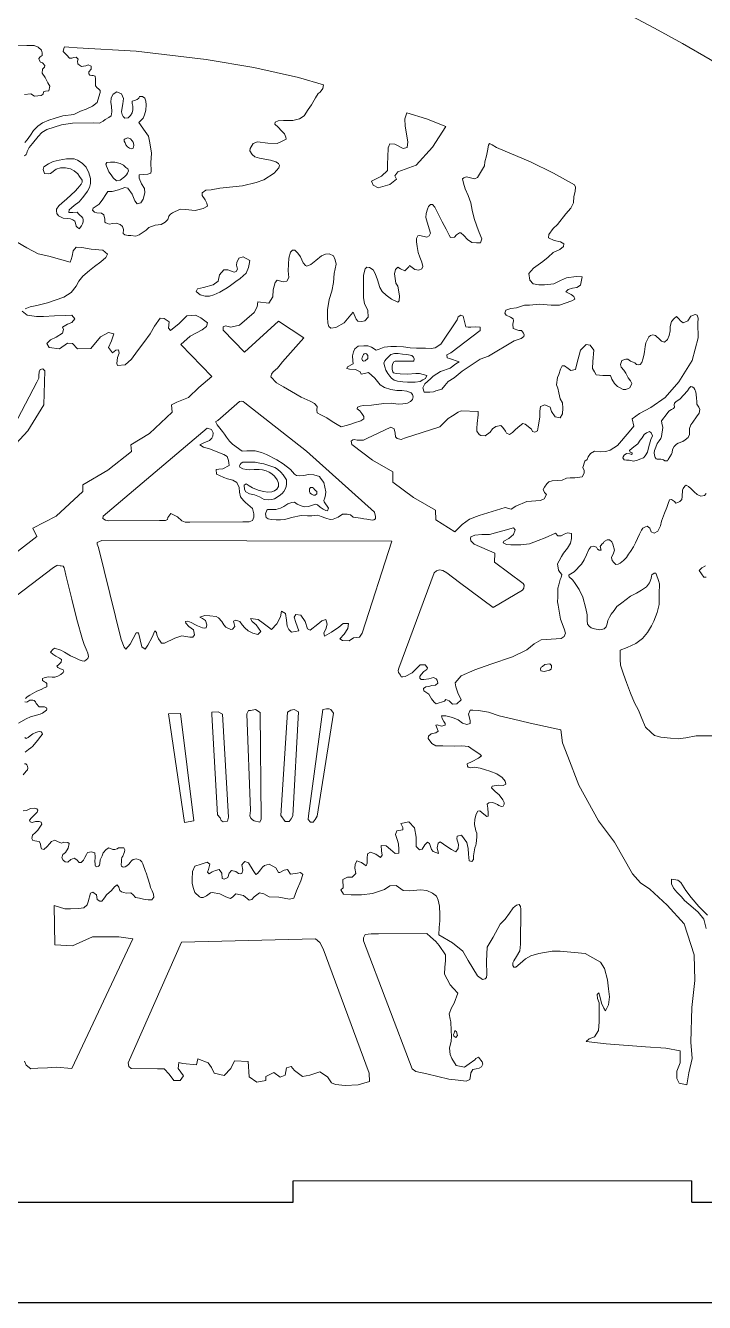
# Model space of a CAD drawing. Header units: millimetres. Extents: x 0 to 1069, y -442 to 347.
# Drawn here: x 210 to 311.5, y 0 to 190.8 of the extents above; entities that cross this region are included whole.
import ezdxf

# ---------------------------------------------------------------- set-up
doc = ezdxf.new("R2010")
doc.units = ezdxf.units.MM

# ---------------------------------------------------------------- blocks, each defined once
blk = doc.blocks.new('alles1')
for p, q in [((50, 0), (50, 4)), ((124.53, 0), (124.53, 4)), ((-50, 0), (50, 0)), ((124.53, 0), (224.53, 0))]:
    blk.add_line(p, q)
at = {"lineweight": 5}
blk.add_line((50, 4), (124.53, 4), dxfattribs=at)
for points in [[(-0.2, 206.88), (1, 206.98), (1.7, 206.57), (2.91, 206.67), (3.28, 206.95), (3.33, 207.36), (3.74, 207.53), (4.37, 207.6), (4.56, 208.46), (4.19, 209.08), (3.65, 210.04), (3.14, 210.87), (3.2, 211.61), (3.53, 211.97), (3.59, 212.33), (3.18, 212.79), (2.77, 212.93), (2.57, 213.34), (2.49, 213.64), (2.71, 213.94), (3.09, 214.14), (3.12, 214.66), (2.96, 215.15), (2.35, 215.73), (1.61, 216.03), (0.27, 216.06), (-11.06, 215.73)], [(-0.15, 197.93), (0.33, 198.44), (0.95, 199.3), (1.5, 200.15), (2.32, 200.98), (3.18, 201.59), (4.38, 202.11), (5.51, 202.48), (6.95, 202.9), (9.04, 203.17), (10.27, 203.75), (11.33, 204.16), (12.5, 204.68), (13.39, 205.4), (13.73, 206.46), (13.94, 207.25), (13.97, 207.66), (13.63, 207.93), (13.36, 208.14), (13.08, 208.52), (13.11, 209.81), (13.03, 210.29), (12.64, 210.43), (12.39, 210.43), (12.01, 210.52), (11.81, 210.73), (11.83, 211.13), (12.27, 211.6), (12.25, 212.18), (11.73, 212.43), (11.27, 212.24), (10.85, 212.15), (10.45, 212.13), (10.08, 212.34), (9.78, 212.59), (9.74, 213.13), (9.81, 213.48), (9.46, 213.87), (9.04, 213.78), (8.66, 213.67), (8.23, 213.66), (7.71, 214.22), (7.39, 214.57), (7.06, 214.94), (7.13, 215.48), (7.29, 215.78), (8.09, 215.75), (9.67, 215.59), (20.68, 214.99), (33.78, 213.45), (42.66, 211.94), (51.05, 210.09), (55.72, 208.69), (55.55, 208), (55.1, 207.32), (54.69, 207.08), (54.17, 206.25), (53.45, 204.95), (52.84, 204.06), (52.08, 202.89), (51.19, 202.31), (49.96, 202.04), (48.24, 202.04), (47.25, 201.97), (46.63, 201.69), (46.6, 201.32), (47.25, 200.77), (47.83, 200.12), (48.38, 199.53), (48.66, 198.92), (48.69, 198.57), (47.97, 198.16), (47.01, 197.75), (45.26, 197.79), (43.34, 198.06), (42.55, 197.72), (41.96, 196.81), (41.92, 196.34), (42.36, 195.67), (42.89, 195.25), (43.75, 195.02), (44.75, 194.83), (45.78, 194.65), (46.8, 194.28), (47.29, 194.02), (47.49, 193.6), (47.35, 193.18), (46.91, 192.72), (46.45, 192.21), (44.54, 190.93), (43.08, 190.47), (40.54, 189.81), (36.31, 189.39), (34.69, 189.08), (33.68, 189), (33.02, 188.54), (33, 187.99), (33.55, 187.22), (33.88, 186.58), (34.01, 186.03), (33.2, 185.57), (31.73, 185.22), (29.93, 185.4), (28.9, 185.44), (27.47, 184.8), (27.1, 184.56), (26.79, 184.13), (26.57, 183.54), (26.09, 183.02), (25.33, 182.58), (24.26, 182.46), (23.07, 182.04), (22.52, 181.53), (21.22, 180.69), (20.61, 180.43), (19.7, 180.55), (19.2, 180.53), (18.56, 180.69), (18.24, 180.95), (18.33, 181.67), (18.15, 182.22), (17.68, 182.62), (16.92, 182.85), (16.33, 182.8), (15.61, 182.69), (14.99, 182.9), (14.82, 183.03), (14.8, 183.57), (14.61, 184.41), (14.19, 184.73), (13.34, 184.78), (12.92, 184.9), (12.5, 185.31), (12.62, 185.68), (13.77, 186.4), (14.43, 187.34), (15.04, 188.2), (15.37, 188.79), (16.18, 188.79), (17.35, 189.07), (18.58, 189.49), (19.1, 189.38), (19.94, 188.28), (20.44, 187.03), (20.86, 186.48), (21.54, 186.62), (22, 187.34), (22.31, 188.52), (22.22, 189.31), (21.65, 190.17), (21.23, 191.25), (21.27, 191.86), (22.85, 192.03), (23.45, 192.21), (23.49, 192.63), (23.42, 194.12), (23.56, 195.95), (23.25, 197.83), (23.01, 199.08), (22.02, 200.44), (21.49, 201.23), (21.21, 201.63), (21.96, 202.46), (22.21, 203.09), (22.47, 203.97), (22.55, 204.94), (22.49, 205.66), (22.27, 206.22), (21.87, 206.53), (21.33, 206.52), (21.17, 206.2), (20.86, 205.98), (20.35, 205.77), (19.95, 205.64), (19.94, 205.21), (20.05, 204.7), (20.07, 204.04), (19.94, 203.44), (19.6, 202.95), (19.16, 202.54), (18.59, 202.45), (18.26, 202.77), (18.04, 203.13), (17.94, 203.67), (18.08, 204.44), (18.2, 205.16), (18.34, 206.12), (17.96, 207.03), (17.04, 207.37), (16.39, 206.94), (16.02, 206.29), (15.92, 205.41), (16.07, 204.72), (16.16, 203.66), (16.02, 202.93), (15.57, 202.58), (14.91, 202.2), (14.49, 201.88), (13.8, 201.55), (12.66, 201.59), (8.81, 201.54), (6.71, 201.21), (4.01, 200.37), (3.03, 199.81), (2.34, 199.05), (1.29, 197.74), (0.71, 197), (0.31, 196.24), (0.24, 195.95), (0.15, 195.68), (-0.18, 195.42)], [(-1.54, 179.29), (0.27, 178.22), (2.36, 177.15), (4.33, 176.66), (8.35, 175.56), (8.51, 176.08), (8.71, 176.69), (8.9, 177.67), (9.45, 178.36), (10.54, 178.33), (12.24, 177.98), (14.46, 177.84), (15.31, 177.07), (14.99, 176.41), (14.05, 175.62), (12.87, 174.77), (11.97, 174), (10.73, 172.96), (9.94, 172.02), (9.45, 171.09), (8.51, 169.91), (7.17, 169.01), (4.1, 167.98), (2.13, 167.47), (0.84, 167.25), (-0.06, 166.87)], [(-0.61, 166.44), (0.33, 165.67), (2.04, 165.41), (3.37, 165.41), (5.43, 165.54), (7.4, 165.62), (8.64, 165.67), (9.2, 164.98), (8.64, 164.3), (7.87, 164), (6.93, 163.44), (7.1, 162.97), (6.89, 162.28), (5.73, 161.55), (4.66, 161.04), (4.01, 160.4), (4.4, 159.63), (6.37, 159.41), (7.87, 160.44), (8.81, 160.35), (9.71, 159.37), (12.2, 159.45), (14, 161.64), (15.5, 162.41), (16.48, 162.2), (16.1, 160.87), (15.5, 159.63), (16.26, 158.62), (16.9, 159.15), (17.38, 159.21), (17.49, 158.56), (17.22, 157.76), (17.06, 156.64), (17.22, 156.26), (18.61, 156.42), (19.79, 157.44), (20.92, 158.99), (22.09, 160.55), (23.27, 162.21), (24.13, 163.6), (25.15, 165.1), (25.9, 165.05), (26.86, 164.4), (26.75, 163.22), (27.08, 162.8), (28.74, 164.13), (30.13, 165.53), (31.79, 165.69), (32.75, 165.15), (33.99, 164.24), (33.82, 163.55), (33.02, 162.9), (30.77, 161.72), (29.06, 160.17), (34.83, 154.24), (32.4, 152.15), (30.47, 150.31), (28.3, 149.39), (27.29, 148.89), (27.38, 147.55), (23.15, 143.55), (19.67, 141.47), (19.8, 140.2), (15.39, 136.72), (10.7, 133.97), (10.7, 132.7), (5.74, 128.15), (1.39, 125.87), (2.13, 124.33), (-7.65, 116.77)], [(-4.1, 139.13), (0.46, 144.08), (3.43, 148.92), (3.64, 155.24), (3.26, 155.63), (2.71, 155.5), (2.58, 155.1), (2.49, 154.4), (2.47, 153.87), (2.1, 153.17), (-1.41, 146.35)], [(71.26, 203.49), (74.95, 202.35), (78.56, 200.88), (76.08, 197.06), (73, 193.71), (69.59, 192.44), (69.05, 191.7), (69.37, 191.08), (68.1, 190.08), (65.9, 189.46), (65, 189.97), (64.68, 190.71), (66.52, 191.65), (67.64, 192.71), (67.68, 193.96), (67.73, 195.21), (67.79, 196.92), (68.1, 197.67), (69, 197.64), (70.58, 196.81), (71.35, 196.96), (71.48, 198.06), (70.96, 200.98), (70.87, 202.35), (71.15, 203.07), (71.28, 203.48)], [(18.61, 198.63), (18.45, 198.5), (18.45, 198.17), (18.63, 197.84), (18.78, 197.49), (19.08, 197.1), (19.45, 196.84), (19.87, 196.75), (20.1, 196.87), (20.2, 197.08), (20.22, 197.38), (20.2, 197.8), (20.1, 198), (19.91, 198.24), (19.63, 198.59), (19.13, 198.77), (18.61, 198.63)], [(47.3, 164.55), (40.92, 158.77), (36.97, 162.84), (36.97, 163.48), (37.36, 163.69), (38.39, 163.44), (39.97, 163.82), (42.72, 166.18), (43.27, 167.21), (43.4, 168.15), (45.46, 167.94), (46.23, 169.09), (46.31, 170.42), (46.66, 171.75), (47.04, 172.18), (48.16, 171.92), (48.84, 172.01), (49.23, 172.73), (49.1, 173.93), (49.14, 175.18), (49.23, 176.33), (49.53, 177.45), (49.91, 177.83), (50.34, 177.83), (50.9, 177.23), (51.41, 176.55), (51.89, 175.43), (52.36, 174.96), (52.61, 174.83), (53.34, 175.13), (54.28, 175.91), (55.31, 176.72), (56.08, 177.06), (56.73, 177.15), (57.54, 176.76), (57.88, 176.03), (58.06, 175.18), (57.71, 173.46), (57.58, 171.79), (57.24, 170.16), (56.77, 168.62), (56.47, 166.65), (56.47, 165.32), (56.51, 164.16), (56.68, 163.52), (57.07, 163.26), (57.97, 163.35), (59.56, 164.25), (60.8, 165.75), (61.23, 166.22), (61.83, 164.94), (62.13, 164.55), (62.85, 164.46), (63.45, 164.59), (64.05, 165.32), (64.01, 166.56), (63.33, 167.85), (63.2, 168.88), (63.2, 170.42), (63.15, 171.96), (63.15, 173.16), (63.5, 174.32), (63.8, 174.62), (64.27, 174.58), (64.95, 174.15), (65.34, 173.46), (65.81, 172.26), (66.24, 170.85), (66.67, 170.08), (67.4, 169.39), (68.38, 168.66), (69.58, 168.11), (69.84, 168.36), (69.92, 169.31), (69.61, 171.06), (69.23, 171.65), (69.09, 172.54), (68.99, 173.39), (69.16, 174.22), (69.57, 174.63), (70.09, 174.35), (70.88, 173.94), (71.63, 174.7), (71.8, 174.94), (72.28, 174.56), (72.76, 174.22), (73.52, 174.08), (74.06, 174.35), (74.27, 174.73), (74.06, 175.59), (73.69, 176.48), (73.41, 177.37), (73.21, 178.5), (73.07, 179.36), (73.1, 180.01), (73.34, 180.46), (73.65, 180.56), (74.54, 180.35), (75.02, 180.22), (75.47, 180.46), (75.71, 180.97), (75.05, 183.04), (74.83, 183.89), (74.88, 184.66), (75.13, 185.48), (75.31, 185.99), (75.69, 186.33), (76.08, 186.33), (76.51, 185.86), (76.89, 185.09), (77.23, 184.36), (77.88, 183.12), (78.65, 181.75), (79.16, 180.59), (79.46, 180.16), (80.15, 180.21), (80.53, 180.68), (81.09, 181.02), (81.35, 181.02), (81.95, 180.55), (82.63, 179.82), (83.45, 179.26), (84.3, 179.18), (85.03, 179.18), (85.29, 179.91), (84.78, 181.11), (84.35, 182.31), (83.83, 183.72), (83.49, 185.26), (83.23, 186.63), (82.72, 188.01), (82.2, 189.29), (81.86, 190.32), (81.69, 191.13), (81.95, 191.35), (82.42, 191.52), (83.19, 191.35), (83.92, 191.13), (84.48, 191.39), (85.77, 193.59), (85.84, 194.31), (86.18, 195.41), (86.35, 196.37), (86.56, 197.43), (86.73, 197.71), (87.24, 197.47), (88, 196.99), (94.37, 194.31), (98.69, 192.22), (102.6, 190.03), (102.77, 189.58), (102.74, 188.76), (102.5, 187.83), (102.4, 186.63), (101.92, 185.64), (100.96, 184.58), (99.46, 182.6), (98.65, 181.83), (97.79, 180.76), (97.75, 180.11), (98.78, 179.6), (100.02, 179.34), (100.62, 179), (100.58, 178.48), (99.85, 177.93), (98.61, 177.37), (97.71, 176.51), (96.72, 175.7), (94.92, 174.46), (94.07, 173.47), (94.28, 172.19), (94.88, 171.54), (95.95, 171.33), (97.02, 171.33), (98.74, 171.5), (100.02, 172.14), (101.14, 172.66), (102.94, 172.87), (104.05, 172.83), (103.71, 171.29), (103.06, 170.86), (102.21, 170.73), (101.44, 170.47), (100.96, 170.04), (100.96, 170.04), (101.99, 169.53), (102.51, 169.14), (102.68, 168.63), (102.08, 168.37), (99.79, 167.55), (98.23, 167.55), (96.04, 167.71), (94.22, 167.55), (93.25, 167.55), (91.75, 167.01), (90.73, 166.9), (89.77, 166.58), (89.61, 166.05), (89.82, 165.67), (90.63, 165.3), (91.16, 164.98), (91.22, 164.6), (91.06, 164.01), (91.16, 163.16), (92.23, 162.78), (92.72, 162.78), (92.72, 162.78), (93.09, 162.3), (93.2, 161.98), (93.14, 161.66), (92.61, 161.33), (91.32, 160.85), (86.56, 158.01), (84.95, 157.48), (81.63, 155.23), (80.13, 153.94), (79, 153.3), (78.36, 152.5), (77.83, 151.85), (76.7, 151.53), (76.27, 151.37), (75.58, 151.26), (74.51, 151.26), (74.51, 151.26), (74.29, 152.07), (74.61, 152.87), (75.68, 153.78), (76.22, 154.26), (77.56, 155.17), (79.38, 155.76), (80.45, 156.57), (81.04, 156.94), (79.27, 157.59), (78.79, 157.69), (78.79, 157.69), (78.74, 158.23), (78.74, 158.23), (79.49, 158.66), (84.95, 162.78), (85, 163.42), (84.04, 163.48), (83.24, 163.42), (82.75, 163.42), (82.32, 163.48), (81.79, 165.46), (81.36, 165.67), (80.88, 165.35), (80.66, 164.82), (77.61, 160.26), (76.59, 159.57), (75.79, 159.46), (74.77, 159.51), (74.13, 159.51), (73.06, 159.51), (71.88, 159.57), (70.65, 159.73), (69.31, 159.83), (68.29, 159.83), (67.01, 159.67), (66.1, 159.3), (65.51, 159.14), (64.65, 159.67), (63.95, 159.94), (63.26, 159.94), (62.19, 159.89), (61.54, 159.41), (61.28, 158.82), (61.11, 158.07), (61.17, 157.16), (61.22, 156.57), (61.22, 156.57), (60.15, 156.03), (60.07, 155.68), (60.58, 155.58), (61.7, 155.51), (61.7, 155.51)], [(9.97, 181.84), (9.63, 182.08), (9.46, 182.29), (9.32, 182.87), (9.22, 183.25), (8.84, 183.49), (8.39, 183.66), (7.78, 183.73), (7.02, 183.8), (6.44, 184.07), (6.17, 184.24), (5.86, 184.65), (5.79, 185.13), (5.82, 185.48), (6.2, 186.06), (6.82, 186.64), (7.64, 187.33), (8.53, 188.15), (9.25, 188.84), (9.8, 189.39), (10.42, 190.14), (10.59, 190.52), (10.59, 190.86), (10.07, 191.54), (9.76, 192.06), (9.11, 192.64), (8.39, 193.02), (7.47, 193.19), (6.54, 193.19), (5.75, 192.92), (4.69, 192.13), (4.25, 192.06), (3.56, 192.13), (3.29, 192.85), (3.42, 193.36), (4.28, 193.91), (5.14, 194.36), (6.3, 194.63), (7.67, 194.84), (9.08, 194.84), (9.73, 194.6), (10.59, 194.05), (11.34, 193.33), (11.86, 192.23), (12.16, 191.2), (12.16, 190.24), (11.96, 189.49), (11.58, 188.84), (11.1, 188.12), (10.66, 187.57), (10, 186.85), (9.11, 186.16), (8.6, 185.72), (8.15, 185.34), (8.15, 185.34), (8.12, 184.86), (8.84, 184.83), (9.66, 184.93), (9.9, 184.62), (10.21, 184.28), (10.45, 184.11), (10.69, 183.8), (10.79, 183.56), (10.79, 183.11), (10.66, 182.74), (10.45, 182.36), (10.05, 181.79)], [(17.68, 190.89), (17.03, 190.76), (16.38, 191.34), (16, 191.85), (15.56, 192.47), (15.32, 193.05), (15.15, 193.53), (15.01, 193.88), (15.21, 194.18), (15.87, 194.25), (16.69, 194.25), (17.68, 193.98), (18.33, 193.67), (18.78, 193.26), (19.12, 193.02), (19.23, 192.64), (19.05, 192.2), (18.85, 191.89), (18.51, 191.48), (17.68, 190.89)], [(33.29, 170.85), (32.13, 170.59), (31.92, 170.08), (32.65, 169.48), (33.55, 169.22), (34.36, 169.22), (35.17, 169.48), (36.33, 169.95), (36.97, 170.33), (37.66, 170.76), (38.34, 171.23), (39.33, 171.96), (40.1, 172.52), (41.22, 173.51), (41.69, 174.58), (41.82, 175.22), (41.94, 175.86), (40.7, 176.55), (39.89, 176.33), (39.5, 175.52), (39.46, 175.01), (39.59, 174.28), (39.37, 173.81), (38.99, 173.68), (37.83, 174.15), (37.06, 174.11), (36.25, 173.21), (35.99, 172.01), (35.05, 171.32), (33.29, 170.85)], [(80.27, 125.22), (76.71, 127.42), (76.61, 129.27), (72.53, 131.6), (68.65, 134.45), (68.65, 136.4), (64.83, 138.61), (61.02, 141.52), (60.89, 142.12), (61.15, 142.38), (61.4, 142.42), (61.96, 142.34), (62.26, 142.3), (63.2, 142.34), (63.8, 142.64), (68.3, 144.74), (68.9, 144.44), (69.12, 143.62), (69.16, 142.94), (69.46, 142.6), (70.23, 142.47), (70.83, 142.72), (77.42, 144.84), (79.02, 146.39), (79.83, 146.87), (80.85, 147.52), (81.43, 147.78), (84.6, 147.68), (84.6, 147.03), (84.43, 145.43), (84.33, 144.57), (84.38, 143.98), (84.76, 143.39), (85.13, 143.18), (85.93, 143.12), (86.84, 143.82), (87.27, 144.46), (87.92, 144.89), (88.51, 145), (88.83, 145.05), (89.2, 144.68), (89.74, 144.03), (89.9, 143.61), (89.9, 143.61), (90.49, 143.39), (91.02, 143.77), (91.61, 144.3), (92.42, 145), (92.95, 145.43), (93.38, 145.32), (94.56, 144.36), (94.77, 143.93), (95.2, 143.82), (95.68, 144.09), (95.84, 144.84), (96.16, 146.6), (96.16, 147.73), (96.27, 148.59), (96.27, 148.59), (97.07, 148.91), (98.09, 148.48), (98.31, 147.68), (99, 146.66), (99, 146.66), (99.91, 146.5), (100.34, 147.25), (100.4, 148.32), (100.34, 149.28), (99.91, 150.03), (99.7, 151.16), (99.49, 152.01), (99.27, 152.66), (99.43, 154.05), (99.65, 154.59), (100.02, 155.55), (100.29, 156.19), (100.77, 156.19), (101.41, 155.71), (101.9, 155.34), (102.81, 155.5), (103.07, 156.57), (103.72, 159.1), (104.79, 160.17), (105.52, 160.08), (106.24, 159.1), (106.03, 157.04), (105.99, 155.71), (106.33, 155.07), (106.67, 154.55), (107.92, 154.42), (109.33, 154.38), (109.59, 153.74), (110.1, 152.93), (110.66, 152.37), (111.13, 152.07), (111.73, 151.77), (112.2, 151.77), (112.67, 151.94), (112.97, 152.11), (113.31, 152.88), (113.06, 153.4), (112.67, 153.95), (112.2, 154.85), (111.81, 155.41), (111.34, 155.97), (111.21, 156.48), (111.47, 157.21), (111.47, 157.21), (112.2, 157.47), (112.59, 157.42), (113.1, 157.08), (113.57, 156.87), (113.87, 156.74), (114.17, 156.48), (114.56, 156.4), (114.9, 156.48), (115.2, 156.82), (115.37, 157.47), (115.59, 158.15), (115.71, 158.84), (115.8, 159.82), (115.97, 160.47), (116.23, 161.11), (116.49, 161.62), (116.79, 161.88), (117.26, 161.97), (117.73, 161.88), (118.63, 161.07), (118.88, 160.81), (119.44, 160.64), (120, 161.15), (120.3, 161.84), (120.51, 162.74), (120.47, 163.55), (120.77, 164.49), (121.24, 165.05), (121.67, 165.39), (122.14, 164.97), (122.4, 164.58), (122.91, 164.24), (123.81, 164.58), (124.37, 165.48), (125.14, 165.82), (125.53, 165.69), (125.74, 165.09), (125.66, 164.19), (125.74, 161.45), (124.58, 157.17), (122.14, 153.22), (119.57, 150.27), (116.87, 148.43), (114.77, 147.27), (113.4, 146.33), (113.68, 144.94), (112.81, 143.87), (110.67, 141.32), (109.26, 140.45), (108.46, 140.19), (107.39, 140.12), (106.32, 140.25), (105.58, 139.85), (105.18, 139.18), (104.98, 138.71), (104.51, 138.38), (104.51, 138.38), (104.17, 137.24), (104.17, 137.24), (104.44, 136.64), (104.44, 136.17), (104.04, 135.5), (102.7, 135.3), (101.83, 135.3), (101.09, 135.23), (100.29, 134.83), (98.42, 134.7), (97.81, 134.56), (97.41, 134.16), (97.01, 133.56), (96.74, 133.09), (97.01, 132.55), (97.35, 132.15), (97.35, 132.15), (96.94, 131.35), (96.27, 131.08), (93.73, 130.88), (91.65, 130.01), (90.8, 129.4), (89.67, 129.73), (84.78, 128.27), (82.99, 127.59), (81.62, 126.59), (80.27, 125.22)], [(61.7, 155.51), (62.54, 155.08), (62.76, 154.67), (63.34, 154.78), (64.11, 154.94), (65.29, 153.9), (66.3, 152.66), (67.07, 152.17), (68.25, 151.76), (69.4, 151.6), (70.33, 151.62), (71.29, 151.46), (72.09, 151.13), (72.33, 150.83), (72.44, 150.44), (72.33, 149.9), (71.98, 149.57), (71.4, 149.21), (70.55, 149.1), (69.65, 149.07), (68.39, 149.21), (66.99, 149.18), (64.66, 148.85), (63.09, 148.77), (62.54, 148.69), (62.08, 148.5), (61.97, 148.17), (62.46, 147.78), (62.85, 147.32), (63.23, 146.77), (63.26, 146.33), (62.68, 145.95), (61.5, 145.53), (60.63, 145.26), (59.91, 145.04), (58.98, 144.82), (58.27, 145.23), (57.33, 145.81), (56.29, 146.49), (55.17, 147.07), (54.54, 147.4), (54.45, 147.92), (54.51, 148.58), (54.04, 149.15), (53.19, 149.62), (51.55, 150.36), (49.71, 151.43), (48.23, 152.31), (46.91, 153.02), (45.82, 154.15), (45.95, 154.64), (46.26, 155.08), (47.08, 155.76), (47.6, 156.37), (48.04, 156.97), (52.02, 161.46), (47.3, 164.55)], [(63.95, 158.11), (63.95, 157.56), (63.48, 157.15), (63.18, 157.1), (62.99, 157.18), (62.93, 157.35), (62.88, 157.54), (62.91, 157.73), (62.99, 157.89), (63.07, 158.09), (63.15, 158.31), (63.32, 158.47), (63.54, 158.52), (63.73, 158.47), (63.73, 158.47), (63.95, 158.11)], [(72.56, 157.07), (72.64, 157.51), (72.51, 157.84), (72.2, 158.11), (71.3, 158.31), (70.48, 158.41), (69.63, 158.5), (68.97, 158.5), (68.31, 158.33), (67.84, 157.87), (67.4, 157.45), (67.13, 157.13), (66.97, 156.71), (67.16, 156), (67.32, 155.37), (67.71, 154.77), (68.12, 154.27), (68.42, 153.89), (68.91, 153.53), (69.54, 153.34), (70.5, 153.23), (71.41, 153.15), (72.04, 153.15), (72.81, 153.15), (73.77, 153.29), (74.26, 153.56), (74.73, 153.84), (75, 154.41), (73.66, 154.79), (72.94, 154.77), (71.41, 154.66), (70.01, 154.69), (69.3, 154.79), (68.8, 154.88), (68.67, 155.1), (68.5, 155.54), (68.5, 156.08), (68.61, 156.52), (68.86, 156.96), (69.11, 157.1), (70.01, 157.1), (70.75, 157.1), (72.56, 157.07)], [(120.09, 138.73), (119.99, 138.44), (119.52, 138.44), (119.25, 138.62), (118.74, 138.74), (118.09, 138.74), (117.87, 138.83), (117.66, 139.08), (117.55, 139.53), (117.53, 139.95), (117.57, 140.36), (117.8, 141.02), (118.04, 141.67), (118.43, 142.22), (118.74, 142.64), (118.85, 143.01), (119.15, 144.69), (118.96, 145.48), (118.87, 145.9), (119.92, 147.3), (120.23, 147.76), (120.77, 148.05), (121.14, 148.21), (121.28, 148.49), (121.25, 148.94), (121.33, 149.23), (121.62, 149.54), (122.28, 149.96), (123.76, 151.56), (124.02, 152.04), (124.37, 152.35), (124.61, 152.29), (124.89, 152.08), (125.11, 151.76), (125.28, 151.31), (125.38, 150.82), (125.43, 150.19), (125.48, 149.57), (125.49, 149.02), (125.83, 148.5), (126.04, 148.03), (125.91, 147.39), (125.42, 146.69), (124.72, 145.71), (124.36, 145.17), (124.12, 144.48), (124.12, 143.88), (124.12, 143.36), (123.84, 142.84), (123.27, 142.4), (122.86, 142.09), (122, 141.74), (121.65, 141.55), (121.24, 141.16), (120.91, 140.59), (120.85, 140.04), (120.77, 139.68), (120.09, 138.73)], [(35.97, 145.99), (39.99, 149.52), (40.37, 149.63), (40.69, 149.57), (41.01, 149.31), (52.52, 140.26), (65.22, 128.85), (65.43, 128.03), (65.43, 127.65), (65.13, 127.43), (64.85, 127.37), (63.79, 127.56), (63.24, 127.62), (62.61, 127.73), (61.26, 127.92), (60.77, 128.36), (60.11, 128.47), (59.26, 128.47), (58.41, 127.95), (57.53, 127.59), (56.96, 127.51), (56.11, 127.73), (55.28, 128.06), (54.65, 128.28), (53.53, 128.2), (52.71, 128.17), (51.55, 128.25), (49.73, 127.87), (49.13, 127.69), (48.42, 127.53), (47.68, 127.45), (46.85, 127.46), (45.94, 127.52), (45.33, 127.64), (44.98, 127.9), (44.85, 128.55), (45.1, 129.22), (45.29, 129.38), (46.29, 129.36), (46.8, 129.38), (47.63, 129.61), (48.31, 129.92), (49.01, 130.4), (49.8, 130.68), (50.26, 130.73), (50.8, 130.36), (51.5, 130.06), (52.17, 129.89), (52.87, 129.94), (53.63, 130.17), (54.21, 130.35), (54.56, 130.22), (55.08, 129.81), (55.65, 129.41), (56.14, 129.2), (56.45, 129.14), (56.65, 129.64), (55.81, 130.8), (55.75, 131.06), (55.92, 131.57), (56.07, 132.09), (56.14, 132.68), (55.73, 134.41), (55.12, 135.23), (54.92, 135.55), (53.87, 135.86), (52.9, 135.91), (52.03, 135.69), (51.26, 135.66), (50.62, 135.71), (50.27, 135.97), (49.53, 136.83), (48.17, 137.92), (46.96, 138.67), (45.03, 139.66), (44.11, 140.03), (42.92, 140.32), (41.36, 140.34), (40.49, 140.29), (38.66, 141.59), (38.15, 142.15), (37.56, 142.9), (37.16, 143.42), (36.81, 143.93), (35.85, 145.2), (35.68, 145.45), (35.58, 145.68), (35.6, 145.81), (35.97, 145.99)], [(15.57, 127.27), (14.96, 127.4), (14.43, 127.67), (14.5, 128.14), (33.98, 144.54), (34.78, 144.34), (35.05, 143.67), (34.98, 143.07), (34.85, 142.67), (34.38, 142.26), (34.38, 142.26), (33.31, 141.8), (33.31, 141.8), (32.57, 141.46), (32.57, 141.46), (33.24, 140.99), (34.38, 140.72), (37.06, 139.65), (37.66, 139.25), (37.93, 138.51), (38, 138.11), (38.06, 137.58), (38.06, 137.58), (36.86, 136.97), (36.12, 136.91), (35.65, 136.84), (35.65, 136.84), (35.72, 135.97), (36.25, 135.7), (37.06, 135.37), (37.73, 135.1), (38.73, 134.83), (38.73, 134.83), (39.47, 134.43), (39.94, 133.49), (40, 132.62), (40.21, 131.75), (40.74, 131.02), (41.14, 130.68), (41.14, 130.68), (42.41, 129.54), (42.41, 129.54), (42.68, 128.54), (42.68, 127.94), (42.41, 127.33), (41.81, 127.07), (40.61, 127.07), (30.7, 127), (29.83, 127), (29.23, 127.27), (28.42, 128), (27.15, 128.61), (27.15, 128.61), (26.61, 127.87), (26.55, 127.47), (26.15, 127.33), (25.07, 127.33), (15.57, 127.27)], [(112.97, 139.75), (112.31, 139.81), (111.89, 139.49), (111.7, 139.22), (111.65, 139.03), (111.89, 138.65), (112.31, 138.56), (112.84, 138.56), (113.63, 138.37), (114.4, 138.56), (114.83, 138.74), (115.51, 139.03), (115.84, 139.4), (116.24, 140.1), (116.46, 140.89), (116.63, 141.59), (116.9, 142.43), (117.16, 143.11), (116.96, 143.7), (116.63, 143.92), (116.04, 143.68), (115.62, 143.37), (115.23, 142.78), (114.86, 142.32), (114.42, 141.66), (113.93, 141.26), (113.39, 140.8), (112.86, 140.39), (112.99, 140.1), (113.36, 139.97), (113.41, 139.79), (113.28, 139.66), (112.97, 139.75)], [(40.63, 136.96), (40.04, 137.25), (39.97, 137.51), (40.15, 137.8), (40.3, 138.04), (40.63, 138.19), (41.29, 138.21), (42.21, 138.21), (42.91, 138.19), (43.81, 138.01), (44.56, 137.88), (45.5, 137.6), (46.58, 137.2), (47.1, 136.9), (47.72, 136.35), (48.13, 135.86), (48.55, 135.29), (48.81, 134.88), (48.81, 134.02), (48.68, 133.41), (48.27, 132.73), (47.94, 132.35), (47.41, 131.89), (46.53, 131.37), (46.01, 131.21), (45.39, 131.15), (44.6, 131.26), (43.75, 131.76), (42.78, 132.09), (41.88, 132.27), (41.18, 132.66), (40.94, 133.12), (40.87, 133.93), (41.27, 134.15), (41.82, 133.8), (42.45, 133.43), (43.51, 132.97), (44.45, 132.75), (45.26, 132.62), (46.05, 132.66), (46.53, 132.86), (46.97, 133.17), (47.3, 133.69), (47.26, 134.31), (47.04, 134.94), (46.53, 135.62), (46.05, 136.02), (45.52, 136.37), (45, 136.59), (44.32, 136.79), (43.7, 136.85), (42.76, 136.83), (41.86, 136.79), (41.33, 136.81), (40.63, 136.96)], [(101.64, 117.18), (102.55, 117.75), (103.89, 119.14), (104.4, 119.95), (104.83, 120.89), (105.3, 121.88), (105.65, 122.39), (105.65, 122.39), (106.2, 122.52), (106.72, 122.35), (106.93, 121.97), (107.19, 121.79), (107.62, 121.79), (107.4, 122.44), (107.7, 122.87), (108.05, 123.12), (108.18, 123.38), (108.18, 123.38), (108.69, 123.68), (109.12, 123.68), (109.59, 123.34), (109.8, 122.87), (110.1, 121.79), (109.89, 121.19), (109.5, 120.38), (109.63, 119.87), (109.98, 119.48), (110.36, 119.09), (110.79, 119.14), (111.13, 119.35), (111.77, 119.87), (112.33, 120.42), (112.72, 121.02), (113.1, 121.54), (113.62, 122.39), (114, 123.17), (114.77, 124.79), (115.12, 125.48), (115.37, 125.91), (115.85, 126.16), (116.19, 126.25), (116.66, 125.86), (116.96, 125.22), (116.96, 125.22), (117.52, 124.92), (118.16, 125.31), (118.67, 126.34), (118.85, 127.19), (119.44, 128.69), (119.87, 129.72), (120.09, 130.49), (120.39, 131.18), (120.77, 131.22), (121.29, 130.84), (121.54, 130.58), (121.93, 130.66), (122.32, 130.88), (122.66, 131.22), (122.74, 131.82), (122.77, 132.95), (122.91, 133.3), (123.21, 133.73), (123.48, 133.92), (123.92, 133.66), (124.39, 133.23), (124.99, 132.66), (125.55, 132.2), (126.25, 131.83), (126.88, 131.99), (127.23, 132.34)], [(127.08, 118.85), (126.38, 118.48), (125.89, 117.95), (126.77, 116.75), (127.21, 116.72)], [(128.42, 87.08), (125.37, 87.08), (123.39, 86.71), (122, 86.55), (120.55, 86.65), (118.73, 86.87), (117.55, 87.14), (116.91, 87.73), (115.89, 88.74), (115.19, 90.35), (114.55, 91.9), (113.85, 93.24), (113.05, 95.06), (112.3, 97.05), (111.77, 98.6), (111.23, 100.26), (111.12, 101.38), (111.16, 103.11), (112.44, 103.61), (114.06, 104.35), (115.3, 105.28), (116.28, 106.37), (117, 107.64), (117.41, 108.49), (118.04, 110.1), (118.42, 111.61), (118.45, 113.59), (118.5, 115.48), (118.29, 116.11), (117.96, 117.16), (117.8, 117.45), (117.53, 117.5), (117.06, 117.18), (117.01, 116.94), (116.92, 116.51), (116.6, 115.64), (116.06, 114.95), (115.13, 114.32), (114.18, 113.76), (113.08, 113.15), (111.44, 111.94), (110.52, 111.22), (110, 110.49), (109.49, 109.82), (109.14, 109.26), (108.87, 108.63), (108.7, 108.01), (108.51, 107.47), (108.15, 107.05), (107.36, 106.91), (106.36, 107.06), (105.7, 107.29), (105.35, 107.57), (105.05, 107.96), (104.96, 108.63), (104.98, 109.7), (104.73, 110.85), (104.14, 112.99), (103.47, 114.43), (102.72, 115.53), (102.27, 116.18), (102.05, 116.42), (101.77, 116.63), (101.63, 116.77), (101.54, 116.9), (101.52, 117.02), (101.53, 117.16), (101.64, 117.18)], [(53.07, 133.25), (53.05, 132.7), (53.21, 132.43), (53.48, 132.24), (53.81, 132.04), (54.11, 132.02), (54.11, 132.02), (54.42, 132.32), (54.44, 132.51), (54.42, 132.73), (54.22, 132.92), (54.03, 133.11), (53.81, 133.36), (53.62, 133.5), (53.26, 133.5), (53.07, 133.25)], [(87.41, 111.09), (81.11, 115.76), (78.76, 117.56), (78.03, 117.99), (77.38, 118.11), (76.83, 117.94), (76.36, 117.56), (69.76, 99.73), (69.63, 99.3), (69.71, 98.92), (70.06, 98.4), (70.23, 98.1), (70.53, 98.1), (70.96, 98.15), (72.29, 98.88), (73.78, 100.38), (74.68, 100.33), (74.68, 100.33), (75.16, 99.78), (74.98, 99.48), (74.43, 99.13), (73.96, 98.53), (73.7, 98.19), (73.7, 97.89), (73.96, 97.63), (74.47, 97.63), (75.37, 97.76), (76.23, 97.98), (76.74, 97.76), (76.96, 97.5), (77.08, 96.9), (76.61, 96.56), (75.93, 96.48), (75.37, 96.3), (74.81, 96.26), (74.38, 95.96), (74.47, 95.49), (75.41, 94.85), (75.88, 93.99), (76.36, 93.39), (76.78, 93.05), (78.33, 93.56), (78.54, 93.86), (79.18, 93.6), (79.83, 93.01), (80.64, 93.05), (81.42, 93.84), (80.83, 95.1), (80.41, 96.27), (80.33, 97.02), (81.42, 98.28), (84.01, 99.45), (86.94, 100.45), (91.04, 101.87), (93.72, 103.13), (95.06, 104.3), (96.4, 105.05), (100.14, 105.3), (100.66, 105.65), (100.91, 106.28), (100.66, 107.07), (100, 108.9), (99.54, 111.52), (99.43, 112.1), (99.49, 113), (99.49, 113.88), (99.51, 114.68), (99.71, 115.31), (99.79, 115.8), (99.95, 116.32), (100.09, 116.65), (100.23, 117.25), (99.87, 117.64), (99.62, 118.05), (99.42, 119.24), (99.73, 119.79), (100.17, 120.58), (100.55, 121.23), (101.27, 122.12), (101.85, 123.08), (102.06, 123.94), (102.06, 124.86), (101.3, 125.03), (100.69, 124.79), (100.11, 124.42), (99.49, 124.45), (99.04, 124.96), (97.12, 124.07), (95.82, 123.59), (94.17, 122.94), (92.56, 122.77), (90.71, 122.77), (89.89, 122.8), (89.27, 123.15), (89.38, 123.46), (90.34, 123.97), (91.19, 124.72), (91.5, 125.58), (91.19, 125.92), (89.24, 125.38), (87.87, 125), (86.7, 124.72), (85.26, 124.69), (83.96, 124.59), (83.24, 124.24), (83.14, 123.94), (83.24, 123.52), (83.86, 122.91), (87.7, 121.23), (87.66, 119.55), (93.01, 115.57), (93.22, 115.23), (93.15, 114.65), (92.91, 114.27), (87.41, 111.09)], [(13.63, 122.26), (17.87, 105.07), (18.45, 103.68), (18.72, 103.3), (19.58, 104.21), (20.65, 106.35), (21.13, 106.35), (21.72, 103.73), (22.36, 103.3), (22.85, 104), (23.65, 105.5), (24.19, 106.73), (24.51, 106.41), (24.56, 105.98), (24.88, 105.18), (25.15, 104.75), (25.42, 104.37), (25.95, 104.37), (27.88, 105.34), (29.22, 105.77), (30.72, 105.5), (31.26, 105.55), (31.58, 105.98), (31.42, 106.89), (30.51, 107.53), (29.97, 108.12), (29.92, 108.44), (30.35, 108.5), (30.93, 108.23), (31.74, 107.85), (32.17, 107.64), (33.08, 107.26), (33.4, 107.21), (33.77, 107.26), (33.88, 107.85), (33.61, 108.66), (33.08, 109.03), (32.59, 109.25), (32.59, 109.25), (33.51, 109.57), (34.42, 109.51), (35.65, 109.41), (36.08, 109.14), (36.72, 108.44), (37.04, 107.85), (37.42, 107.37), (38.38, 106.94), (38.7, 107), (39.13, 107.53), (38.86, 108.5), (38.86, 108.5), (39.29, 108.71), (40.04, 108.44), (40.47, 107.8), (41, 107.26), (41.59, 106.73), (42.5, 106.25), (43.41, 106.03), (44, 106.57), (43.09, 107.8), (42.34, 108.44), (42.02, 109.03), (42.02, 109.03), (43.47, 108.82), (44.43, 108.12), (45.4, 107.37), (45.98, 106.94), (47, 108.01), (47.65, 109.3), (47.86, 110.37), (48.61, 109.94), (48.77, 108.71), (48.88, 107.59), (49.2, 106.94), (49.73, 106.46), (51.07, 106.68), (50.54, 108.28), (50.22, 109.25), (50.54, 109.73), (51.45, 109.62), (52.25, 108.44), (52.73, 107.1), (53.22, 106.84), (54.66, 107.96), (55.36, 108.6), (56.11, 108.82), (56.38, 107.96), (56.11, 107), (55.73, 106.3), (55.89, 105.71), (57.18, 106.46), (58.57, 107.37), (59.38, 108.07), (60.34, 108.07), (60.23, 107.16), (59.54, 106.09), (58.73, 105.23), (58.73, 105.23), (59.27, 104.91), (60.5, 104.85), (61.3, 105.39), (62.4, 105.53), (62.91, 106.26), (68.44, 123.44), (14.28, 123.55), (13.42, 123.19), (13.42, 122.89), (13.63, 122.26)], [(-3.13, 112.2), (5.23, 118.56), (5.83, 118.92), (6.04, 118.94), (6.48, 118.87), (6.68, 118.85), (7.01, 118.81), (7.23, 118.46), (7.32, 117.97), (7.51, 117.12), (8.65, 112.61), (9.56, 108.85), (10.64, 105.06), (10.99, 104.18), (11.36, 103.28), (11.63, 102.54), (11.76, 101.92), (11.67, 101.55), (11.34, 101.27), (11.05, 101.05), (10.59, 101.09), (10.02, 101.31), (9.3, 101.64), (8.42, 102.06), (7.3, 102.69), (6.58, 103.11), (5.44, 103.46), (5.09, 103.24), (4.69, 102.74), (5.13, 102.32), (5.64, 101.99), (6.38, 101.57), (6.73, 101.35), (6.65, 100.85), (6.25, 100.41), (5.85, 100.12), (6.02, 99.86), (6.55, 99.6), (7.01, 99.44), (7.15, 99.19), (7.04, 98.9), (6.6, 98.53), (6.06, 98.25), (5.46, 98.07), (4.95, 98.04), (4.23, 98.09), (3.51, 97.95), (3.18, 97.79), (3.16, 97.42), (3.55, 97.16), (3.79, 97.07), (3.99, 96.86), (3.99, 96.26), (3.48, 96.03), (2.9, 95.77), (2.11, 95.42), (0.83, 94.68), (0.28, 94.37), (-0.01, 94.09)], [(-0.1, 93.47), (0.27, 93.4), (0.81, 93.74), (1.37, 93.74), (1.64, 93.68), (1.88, 93.45), (1.97, 93.14), (2.55, 92.52), (3.55, 92.52), (3.92, 92.31), (3.99, 92.16), (3.99, 92.02), (3.89, 91.86), (3.19, 91.3), (2.75, 91.11), (2.04, 90.94), (0.93, 90.61), (0.11, 90.28), (-1.29, 89.45)], [(-0.11, 86.81), (0.12, 86.57), (0.49, 86.8), (0.85, 87.09), (1.39, 87.45), (1.95, 87.72), (2.3, 87.85), (2.66, 87.89), (2.93, 87.84), (3.13, 87.6), (3.16, 87.38), (2.79, 86.94), (2.29, 86.31), (1.33, 85.09), (1.01, 84.84), (0.54, 84.51), (-0.08, 84.02)], [(-0.17, 81.85), (0.07, 81.83), (0.27, 81.67), (0.39, 81.45), (0.41, 81.08), (0.35, 80.73), (0.13, 80.5), (-0.43, 79.83)], [(-0.46, 73.1), (0.18, 73.14), (0.92, 73.52), (1.73, 73.55), (2.09, 73.48), (2.3, 73.2), (2.17, 72.83), (1.67, 72.35), (1.09, 71.8), (0.75, 71.34), (0.85, 71.02), (1.26, 70.92), (1.84, 71.11), (2.55, 71.12), (2.92, 70.94), (3.02, 70.6), (2.58, 69.82), (2.31, 69.45), (1.84, 69.02), (1.33, 68.53), (1.19, 67.93), (1.38, 67.54), (2.1, 67.44), (2.53, 67.38), (2.8, 66.9), (2.89, 66.36), (2.99, 65.97), (3.4, 65.83), (4.04, 66.42), (4.46, 66.92), (4.85, 67.33), (5.47, 67.6), (6, 67.35), (6.74, 67.04), (7.16, 67.21), (7.91, 67.19), (8.13, 66.98), (8, 66.12), (7.5, 65.29), (7, 64.9), (6.79, 64.3), (7.04, 63.85), (7.43, 63.54), (7.9, 63.5), (8.5, 64.01), (9.07, 64.26), (9.6, 63.92), (10, 63.46), (10.41, 63.46), (10.85, 63.89), (11.08, 64.37), (11.41, 64.91), (11.57, 65.3), (12.32, 65.41), (12.96, 65.23), (13.03, 64.52), (12.97, 63.52), (13.01, 63.28), (13.02, 62.96), (13.09, 62.72), (13.32, 62.6), (13.62, 62.66), (13.71, 62.78), (13.8, 62.94), (13.87, 63.25), (13.96, 63.93), (14.09, 64.18), (14.31, 64.68), (14.51, 65.22), (15.06, 65.86), (15.37, 66.03), (15.51, 66.18), (15.91, 66.06), (16.3, 65.89), (16.7, 65.88), (17.11, 65.97), (17.4, 66.14), (18.06, 66.17), (18.39, 66.14), (18.57, 65.81), (18.53, 65.41), (18.4, 65.12), (18.16, 64.63), (18.01, 64.37), (17.94, 63.98), (17.95, 63.35), (17.9, 63.24), (17.9, 63), (17.97, 62.77), (18.12, 62.62), (18.29, 62.53), (18.65, 62.62), (18.93, 62.83), (19.28, 63.11), (19.57, 63.45), (19.77, 63.71), (19.87, 63.81), (20.14, 63.97), (20.46, 64.06), (20.68, 64.09), (21.14, 63.97), (21.43, 63.86), (21.71, 63.54), (21.92, 63.17), (22.41, 61.78), (22.54, 61.47), (22.84, 60.52), (23.22, 59.35), (23.39, 58.78), (23.64, 58.14), (23.94, 57.49), (23.98, 56.93), (23.61, 56.47), (22.9, 56.47), (22.03, 56.59), (21.31, 56.75), (20.58, 56.92), (20.09, 57.42), (19.66, 57.75), (18.8, 57.73), (17.93, 57.94), (17.62, 58.21), (17.46, 58.85), (17.16, 59.28), (16.64, 58.91), (16.09, 58.22), (15.16, 57.37), (14.91, 57.03), (14.6, 56.58), (14.25, 56.2), (13.86, 56.19), (13.41, 56.54), (13.25, 57.41), (12.59, 57.9), (12.16, 57.72), (11.69, 56.09), (11.53, 55.55), (10.89, 54.96), (9.92, 54.86), (8.42, 54.75), (7.35, 54.75), (5.34, 55.4), (5.5, 48.05), (8.77, 47.89), (12.53, 49.52), (17.44, 49.52), (20.05, 49.19), (8.68, 24.94), (5.71, 25.23), (4.1, 25.09), (2.29, 25.03), (1.02, 24.89), (0.15, 25.56), (-0.18, 26.3)], [(97.97, 100.53), (97.09, 100.4), (96.63, 100.07), (96.39, 99.94), (96.24, 99.59), (96.32, 99.22), (96.92, 99.08), (97.42, 99.22), (97.95, 99.37), (98.23, 99.57), (98.28, 99.9), (98.28, 100.25), (97.97, 100.53)], [(28.96, 91.26), (26.7, 91.17), (29.71, 70.92), (31.48, 71.22), (28.96, 91.26)], [(34.85, 91.09), (35.87, 72.34), (36.35, 71.8), (36.56, 71.27), (36.94, 71), (36.94, 71), (37.74, 71.16), (37.96, 71.91), (36.83, 91.14), (36.83, 91.14), (36.03, 91.57), (34.83, 91.5), (34.85, 91.09)], [(43.87, 91.46), (44.04, 71.5), (43.78, 70.98), (42.71, 71.24), (42.45, 71.41), (42.11, 71.71), (41.9, 72.14), (42.07, 73.17), (41.34, 91.21), (41.34, 91.21), (41.68, 91.81), (42.07, 91.85), (42.97, 91.98), (43.87, 91.46)], [(48.98, 91.53), (47.75, 72.19), (48.5, 71.12), (48.5, 71.12), (49.25, 71.12), (49.68, 71.6), (49.94, 72.14), (51.01, 91.58), (50.21, 92.01), (49.57, 91.9), (48.98, 91.53)], [(55.56, 91.98), (52.88, 72.16), (52.82, 71.46), (53.25, 70.98), (53.79, 70.98), (54.16, 71.46), (54.48, 72.11), (57.54, 91.33), (57.54, 91.33), (57.06, 91.98), (56.73, 92.14), (56.25, 92.14), (55.56, 91.98)], [(76.07, 57.7), (76.8, 57.15), (77.14, 56.38), (77.36, 55.26), (77.44, 53.72), (77.44, 52.52), (77.31, 51.32), (77.27, 49.9), (79.79, 48.41), (81.74, 46.88), (82.73, 45.12), (84.48, 42.27), (85.41, 41.58), (85.9, 41.7), (86.13, 41.93), (86.21, 42.49), (86.16, 44.98), (86.28, 47.6), (87.39, 49.49), (88.7, 51.94), (89.62, 52.84), (90.43, 53.98), (91.16, 54.99), (91.79, 55.47), (92.28, 55.56), (92.49, 55.19), (92.6, 54.71), (92.54, 48.17), (92.38, 46.96), (91.79, 45.89), (91.29, 45.06), (91.08, 44.66), (91.06, 44.17), (91.26, 43.86), (91.64, 43.88), (92.48, 44.54), (93.44, 45.46), (94.45, 45.98), (95.92, 46.42), (98.44, 46.88), (99.94, 46.87), (104.62, 46.45), (107.46, 44.84), (108.21, 43.66), (108.8, 41.52), (108.96, 39.81), (109.17, 38.31), (108.96, 36.86), (108.42, 35.74), (108.1, 36.22), (107.67, 37.18), (107.35, 38.47), (107.14, 39.06), (106.82, 38.79), (106.92, 38.04), (107.19, 37.24), (107.24, 36.16), (107.24, 35.31), (107.19, 33.69), (107.11, 32.02), (106.35, 30.84), (105.35, 30.51), (104.76, 30.01), (104.76, 30.01), (108.53, 29.59), (115.89, 29), (119.66, 28.75), (122.34, 28.25), (122.34, 25.99), (121.75, 24.48), (121.75, 23.06), (122.17, 22.22), (123.59, 21.89), (124.01, 24.15), (124.6, 26.83), (124.35, 29.84), (124.51, 36.37), (125.1, 41.39), (124.99, 46.21), (123.11, 51.96), (119.92, 55.49), (116.71, 58.43), (114.97, 59.64), (113.43, 61.31), (110.08, 67.2), (107.07, 71.22), (103.42, 77.88), (101.36, 83.23), (100.38, 85.78), (100.07, 88.21), (94.32, 89.47), (90.96, 90.29), (88.5, 90.84), (86.51, 91.53), (84.69, 91.84), (83.63, 91.9), (83.11, 91.9), (82.8, 91.12), (83.11, 89.98), (83.08, 89.4), (82.5, 89.2), (81.67, 89.47), (80.89, 90.05), (79.79, 90.5), (78.55, 90.84), (77.77, 90.84), (77.9, 90.33), (78.21, 89.74), (78.42, 89.4), (78.45, 89.06), (77.77, 88.92), (76.91, 89.13), (76.67, 89.09), (76.94, 88.44), (77.11, 87.96), (76.7, 87.65), (75.81, 87.48), (75.3, 87), (75.26, 86.59), (75.95, 85.67), (76.7, 85.25), (77.97, 85.25), (80.13, 85.19), (81.54, 85.22), (82.8, 85.12), (83.66, 84.5), (84.93, 83.64), (85.24, 83.33), (84.66, 82.89), (83.46, 82.31), (82.56, 81.86), (82.61, 81.4), (82.74, 81.26), (83.09, 81.14), (83.86, 81.23), (85, 81.07), (86, 80.75), (86.79, 80.49), (88.09, 80.02), (89.09, 79.33), (89.62, 78.65), (89.76, 78.08), (89.28, 77.82), (88.32, 77.89), (87.19, 77.7), (87.07, 77.38), (87.76, 76.72), (88.55, 76.05), (89.24, 75.13), (89.45, 74.66), (89.48, 74.34), (89.28, 73.95), (88.99, 73.89), (88.46, 74.07), (88.22, 74.25), (87.32, 74.61), (86.58, 74.59), (86.28, 74.31), (86.43, 73.58), (86.45, 72.64), (86.49, 72.06), (86.22, 72.04), (85.69, 72.43), (84.92, 73.09), (84.51, 73.01), (84.2, 72.43), (83.98, 71.52), (83.94, 70.55), (84.18, 69.34), (84.36, 68.92), (84.34, 68.2), (84.22, 66.93), (84.17, 66.66), (83.98, 66.18), (83.7, 64.7), (83.7, 64.02), (83.44, 63.63), (82.93, 63.72), (82.8, 64.96), (82.72, 66.03), (82.46, 67.19), (81.47, 68.52), (80.66, 68.34), (80.62, 67.83), (80.92, 66.8), (80.87, 66.03), (80.4, 65.43), (79.63, 65.86), (78.73, 66.42), (77.49, 67.27), (77.1, 67.06), (76.97, 66.2), (77.19, 65.09), (76.2, 65.47), (75.9, 65.86), (75.52, 66.97), (75.13, 67.23), (74.62, 66.72), (74.15, 65.9), (73.63, 65.77), (72.99, 66.42), (73.03, 68.17), (72.69, 69.93), (71.62, 71.04), (70.12, 70.74), (70.55, 69.97), (70.5, 69.54), (69.43, 69.33), (69.18, 68.69), (69.48, 67.7), (69.69, 66.93), (69.78, 65.86), (69.78, 65.17), (69.09, 65.13), (68.19, 65.86), (67.38, 66.54), (66.48, 66.59), (66.56, 65.64), (66.69, 64.79), (66.35, 64.36), (65.49, 64.96), (64.51, 65.39), (63.91, 65.04), (63.86, 64.19), (63.86, 63.33), (63.69, 62.82), (62.79, 63.46), (61.93, 63.72), (61.63, 63.03), (61.55, 62.39), (61.76, 61.4), (61.08, 60.72), (60.18, 60.72), (59.32, 60.25), (59.4, 58.72), (58.96, 58.31), (59.45, 57.49), (60.85, 57.38), (62.77, 57.38), (64.85, 57.63), (67.1, 58.37), (68.12, 59.08), (69.27, 59.16), (70.59, 58.23), (71.79, 58.12), (73.82, 58.34), (75.03, 58.2), (76.07, 57.7)], [(34.89, 57.82), (34.55, 57.78), (33.82, 57.22), (33.22, 56.92), (32.79, 56.92), (32.53, 57.01), (32.53, 57.01), (31.63, 57.82), (31.38, 58.59), (31.12, 59.49), (31.12, 60.26), (31.21, 61.72), (31.63, 62.75), (32.83, 63.13), (33.95, 63.52), (34.46, 63.09), (34.21, 62.1), (34.03, 61.63), (34.33, 61.29), (34.89, 61.68), (35.49, 61.93), (36.22, 62.1), (36.69, 61.42), (36.78, 60.43), (37.12, 60.3), (37.8, 60.65), (38.06, 61.42), (38.53, 61.93), (39.3, 61.72), (39.78, 61.38), (40.12, 61.33), (40.46, 61.38), (40.63, 61.98), (40.46, 63), (40.72, 63.39), (41.02, 63.6), (41.7, 63.39), (42.56, 61.93), (43.07, 61.16), (43.33, 61.38), (43.89, 62.06), (44.32, 62.53), (44.66, 62.88), (45.52, 63.09), (46.76, 62.45), (47.27, 61.55), (47.53, 61.59), (48.35, 62.02), (48.95, 62.15), (49.55, 61.25), (50.83, 61.46), (51.39, 61.55), (51.82, 61.16), (51.47, 60), (50.62, 58.12), (50.14, 56.79), (49.37, 56.58), (47.32, 56.96), (45.52, 57.01), (44.57, 57.56), (43.76, 57.78), (42.73, 57.01), (42.3, 56.53), (41.83, 56.41), (40.72, 57.26), (39.3, 57.56), (38.75, 57.01), (38.32, 56.71), (37.42, 57.01), (36.3, 57.56), (34.89, 57.82)], [(127.24, 51.11), (126.81, 52.82), (125.74, 54.16), (124.78, 54.96), (123.17, 56.35), (122.58, 57), (121.73, 57.91), (121.14, 58.66), (120.76, 59.46), (120.71, 60.32), (121.94, 60.1), (122.48, 59.68), (123.44, 58.23), (124.4, 56.89), (125.85, 55.23), (126.71, 54.37), (127.46, 53.62)], [(83.96, 26.58), (84.16, 26.84), (84.69, 27.04), (84.69, 27.04), (85.36, 26.17), (85.5, 25.77), (85.23, 25.24), (84.76, 25.04), (84.23, 24.9), (83.62, 24.77), (83.22, 24.17), (83.15, 23.56), (83.02, 22.89), (82.35, 22.56), (80.88, 22.76), (79.14, 22.96), (74.99, 23.96), (72.98, 24.37), (72.24, 24.9), (63.2, 48.8), (63.14, 49.34), (63.14, 49.34), (63.47, 50.01), (64.61, 50.08), (65.95, 50.08), (74.99, 50.14), (75.72, 49.54), (76.66, 48.67), (77.33, 47.93), (78.47, 46.19), (78.47, 45.05), (78.4, 43.85), (78.33, 42.58), (78.8, 41.64), (79.34, 40.57), (80.01, 39.9), (80.81, 39.03), (80.14, 37.15), (79.61, 36.28), (79.2, 35.15), (79.34, 34.14), (79.47, 33.67), (79.54, 32.07), (79.61, 30.93), (79.54, 30.06), (79.27, 28.72), (79.4, 27.58), (79.67, 26.84), (80.48, 25.5), (82.02, 25.17), (82.95, 25.84), (83.96, 26.58)], [(19.73, 24.93), (19.29, 25.31), (19.18, 26), (29.17, 48.58), (54.2, 49.17), (55.03, 48.5), (55.62, 47.33), (64.24, 24.06), (64.32, 22.55), (64.32, 22.55), (62.15, 21.88), (59.72, 21.8), (57.96, 21.97), (57.21, 22.3), (56.46, 23.39), (55.03, 24.31), (53.11, 23.73), (51.77, 23.47), (50.26, 24.56), (49.68, 25.32), (48.76, 25.06), (48.51, 23.73), (47.59, 23.31), (46.41, 24.23), (44.91, 23.47), (44.91, 22.72), (43.23, 22.39), (41.81, 23.39), (41.64, 26.24), (39.05, 26.4), (38.38, 24.98), (37.13, 23.64), (35.28, 24.06), (34.78, 25.15), (34.11, 25.99), (32.19, 26.74), (31.94, 25.65), (29.43, 25.9), (28.67, 26.07), (28.51, 24.98), (29.51, 23.56), (28.92, 22.72), (27.75, 22.72), (26.83, 23.89), (25.91, 24.9), (24.66, 24.9), (19.73, 24.93)], [(80.24, 32.04), (80.57, 31.79), (80.74, 31.12), (80.74, 31.12), (80.74, 31.12), (80.4, 30.75), (80.4, 30.75), (80.07, 30.99), (80.02, 31.28), (80.11, 31.56), (80.24, 32.04)]]:
    blk.add_lwpolyline(points, dxfattribs=at)
blk.add_arc((0, -0.9), 249.58, 1.1232, 178.8768, dxfattribs=at)

msp = doc.modelspace()

# ---------------------------------------------------------------- linework, layer by layer
msp.add_line((0, 0), (420, 0))

# ---------------------------------------------------------------- block references
at = {"xscale": 0.8, "yscale": 0.8}
msp.add_blockref('alles1', (210, 15), dxfattribs=at)

doc.saveas('drawing.dxf')
